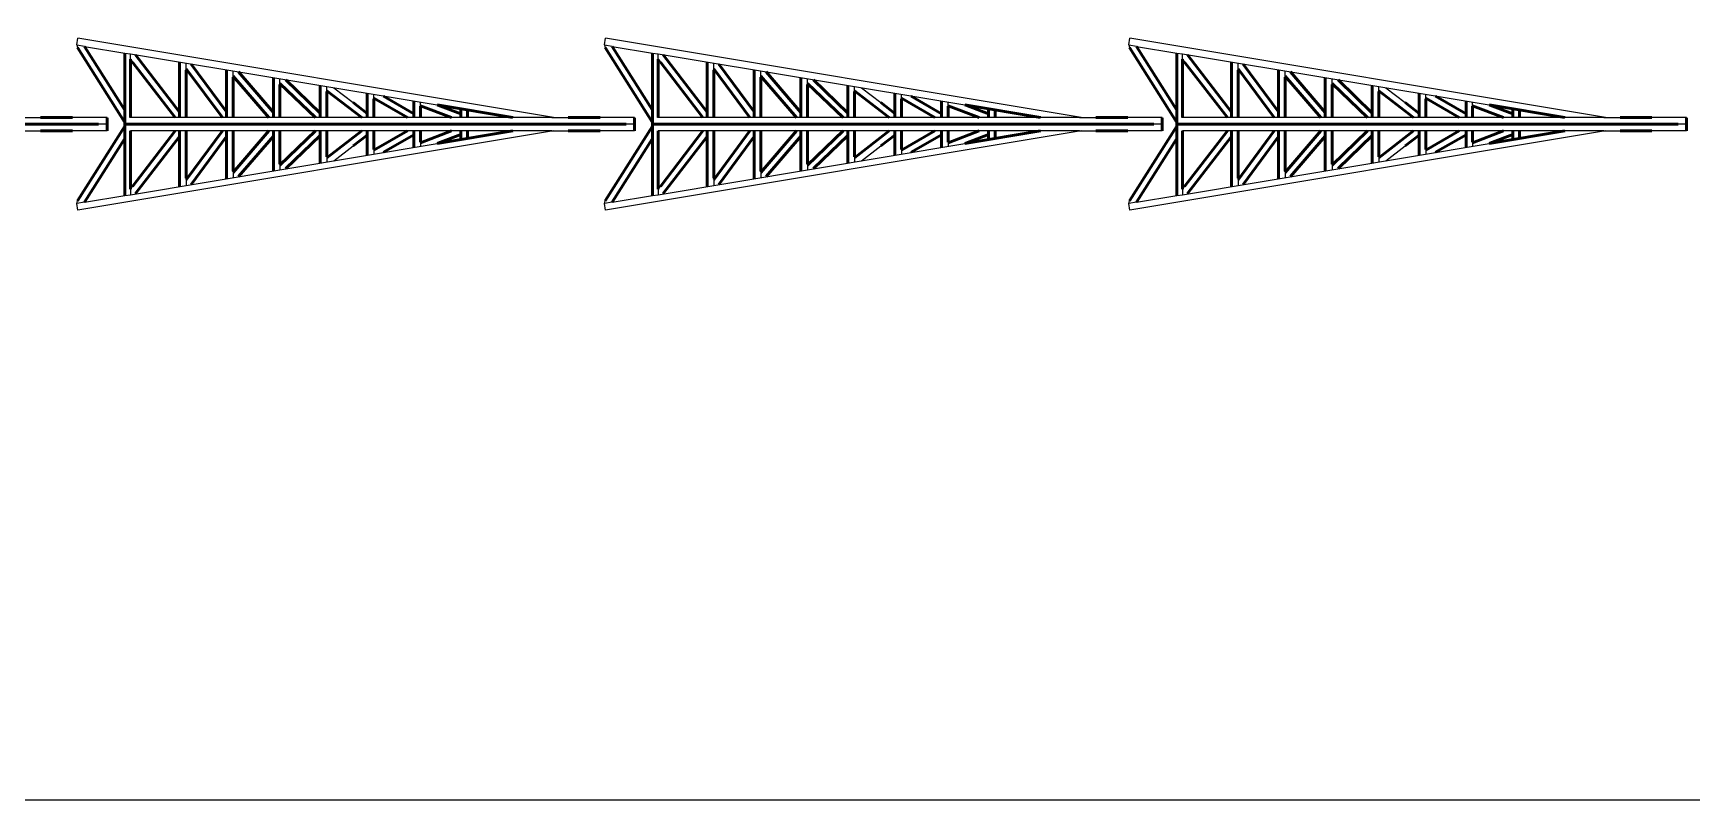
# Model space of a CAD drawing. Header units: centimetres. Extents: x 101 to 201, y 97 to 167.
# Drawn here: x 117.89 to 134.99, y 97.08 to 104.98 of the extents above; entities that cross this region are included whole.
import ezdxf

# ---------------------------------------------------------------- set-up
doc = ezdxf.new("R2010")
doc.units = ezdxf.units.CM
for name, color, linetype in [('corte', 1, 'Continuous'), ('grabado', 5, 'Continuous'), ('modulos alternativos', 10, 'Continuous')]:
    doc.layers.add(name, color=color, linetype=linetype)

msp = doc.modelspace()

# ---------------------------------------------------------------- linework, layer by layer
at = {"layer": 'corte'}
for p, q in [((118.335, 104.858), (118.346, 104.925)), ((123.25, 104.108), (118.346, 104.925)), ((123.776, 104.858), (123.787, 104.925)), ((128.692, 104.108), (123.787, 104.925)), ((129.184, 104.858), (129.195, 104.925)), ((134.099, 104.108), (129.195, 104.925)), ((118.335, 104.856), (118.335, 104.856)), ((118.335, 104.856), (118.341, 104.829)), ((123.777, 104.856), (123.777, 104.856)), ((123.777, 104.856), (123.783, 104.829)), ((129.184, 104.856), (129.184, 104.856)), ((129.184, 104.856), (129.19, 104.829)), ((117.792, 104.108), (117.961, 104.108)), ((118.647, 104.108), (118.29, 104.108)), ((118.647, 104.039), (118.559, 104.039)), ((118.647, 104.105), (118.647, 104.108)), ((118.647, 104.042), (118.647, 104.036)), ((118.831, 104.057), (118.831, 104.062)), ((118.831, 104.021), (118.831, 104.016)), ((120.316, 104.108), (120.305, 104.108)), ((120.43, 104.108), (120.428, 104.108)), ((123.233, 104.108), (123.402, 104.108)), ((124.088, 104.108), (123.731, 104.108)), ((124.088, 104.039), (124, 104.039)), ((124.088, 104.105), (124.088, 104.108)), ((124.088, 104.042), (124.088, 104.036)), ((124.273, 104.057), (124.273, 104.062)), ((124.273, 104.021), (124.273, 104.016)), ((125.758, 104.108), (125.747, 104.108)), ((125.872, 104.108), (125.869, 104.108)), ((128.675, 104.108), (128.844, 104.108)), ((129.53, 104.108), (129.173, 104.108)), ((129.53, 104.039), (129.442, 104.039)), ((129.53, 104.105), (129.53, 104.108)), ((129.53, 104.042), (129.53, 104.036)), ((129.68, 104.057), (129.68, 104.062)), ((129.68, 104.021), (129.68, 104.016)), ((131.166, 104.108), (131.154, 104.108)), ((131.28, 104.108), (131.277, 104.108)), ((134.082, 104.108), (134.252, 104.108)), ((134.937, 104.108), (134.58, 104.108)), ((134.937, 104.039), (134.849, 104.039)), ((134.937, 104.105), (134.937, 104.108)), ((134.937, 104.042), (134.937, 104.036)), ((117.792, 103.971), (117.961, 103.971)), ((118.647, 103.971), (118.29, 103.971)), ((123.25, 103.971), (118.346, 103.153)), ((118.647, 103.973), (118.647, 103.971)), ((120.316, 103.971), (120.305, 103.971)), ((120.43, 103.971), (120.428, 103.971)), ((123.233, 103.971), (123.402, 103.971)), ((124.088, 103.971), (123.731, 103.971)), ((128.692, 103.971), (123.787, 103.153)), ((124.088, 103.973), (124.088, 103.971)), ((125.758, 103.971), (125.747, 103.971)), ((125.872, 103.971), (125.869, 103.971)), ((128.675, 103.971), (128.844, 103.971)), ((129.53, 103.971), (129.173, 103.971)), ((134.099, 103.971), (129.195, 103.153)), ((129.53, 103.973), (129.53, 103.971)), ((131.166, 103.971), (131.154, 103.971)), ((131.28, 103.971), (131.277, 103.971)), ((134.082, 103.971), (134.252, 103.971)), ((134.937, 103.971), (134.58, 103.971)), ((134.937, 103.973), (134.937, 103.971)), ((118.335, 103.223), (118.341, 103.249)), ((118.335, 103.223), (118.335, 103.223)), ((118.346, 103.153), (118.335, 103.221)), ((123.787, 103.153), (123.776, 103.221)), ((123.777, 103.223), (123.783, 103.249)), ((123.777, 103.223), (123.777, 103.223)), ((129.184, 103.223), (129.19, 103.249)), ((129.184, 103.223), (129.184, 103.223)), ((129.195, 103.153), (129.184, 103.221))]:
    msp.add_line(p, q, dxfattribs=at)
at = {"layer": 'corte', "lineweight": 50}
for p, q in [((118.341, 104.829), (118.831, 104.057)), ((123.783, 104.829), (124.273, 104.057)), ((129.19, 104.829), (129.68, 104.057)), ((113.39, 104.039), (118.559, 104.039)), ((117.961, 104.108), (118.29, 104.108)), ((118.341, 103.249), (118.831, 104.021)), ((118.647, 103.973), (118.647, 104.105)), ((118.831, 104.057), (118.831, 104.021)), ((118.831, 104.039), (124, 104.039)), ((123.402, 104.108), (123.731, 104.108)), ((123.783, 103.249), (124.273, 104.021)), ((124.088, 103.973), (124.088, 104.105)), ((124.273, 104.057), (124.273, 104.021)), ((124.273, 104.039), (129.442, 104.039)), ((128.844, 104.108), (129.173, 104.108)), ((129.19, 103.249), (129.68, 104.021)), ((129.53, 103.973), (129.53, 104.105)), ((129.68, 104.057), (129.68, 104.021)), ((129.68, 104.039), (134.849, 104.039)), ((134.252, 104.108), (134.58, 104.108)), ((134.937, 103.973), (134.937, 104.105)), ((117.961, 103.971), (118.29, 103.971)), ((123.402, 103.971), (123.731, 103.971)), ((128.844, 103.971), (129.173, 103.971)), ((134.252, 103.971), (134.58, 103.971))]:
    msp.add_line(p, q, dxfattribs=at)
at = {"layer": 'grabado'}
for p, q in [((118.414, 104.842), (118.335, 104.856)), ((118.414, 104.842), (118.831, 104.773)), ((118.831, 104.773), (118.888, 104.765)), ((118.888, 104.71), (118.888, 104.765)), ((118.888, 104.765), (122.051, 104.238)), ((118.888, 104.71), (118.911, 104.68)), ((118.938, 104.757), (118.94, 104.755)), ((123.856, 104.842), (123.777, 104.856)), ((123.856, 104.842), (124.273, 104.773)), ((124.273, 104.773), (124.33, 104.765)), ((124.33, 104.71), (124.33, 104.765)), ((124.33, 104.765), (127.493, 104.238)), ((124.33, 104.71), (124.353, 104.68)), ((124.38, 104.757), (124.382, 104.755)), ((129.263, 104.842), (129.184, 104.856)), ((129.263, 104.842), (129.68, 104.773)), ((129.68, 104.773), (129.737, 104.765)), ((129.737, 104.71), (129.737, 104.765)), ((129.737, 104.765), (132.9, 104.238)), ((129.737, 104.71), (129.76, 104.68)), ((129.787, 104.757), (129.789, 104.755)), ((119.395, 104.679), (119.395, 104.681)), ((119.463, 104.596), (119.463, 104.669)), ((119.512, 104.661), (119.513, 104.659)), ((119.878, 104.598), (119.878, 104.6)), ((119.947, 104.523), (119.947, 104.589)), ((120, 104.58), (120.002, 104.578)), ((120.362, 104.518), (120.362, 104.52)), ((124.836, 104.679), (124.836, 104.681)), ((124.905, 104.596), (124.905, 104.669)), ((124.953, 104.661), (124.955, 104.659)), ((125.32, 104.598), (125.32, 104.6)), ((125.388, 104.523), (125.388, 104.589)), ((125.441, 104.58), (125.443, 104.578)), ((125.803, 104.518), (125.803, 104.52)), ((130.244, 104.679), (130.244, 104.681)), ((130.312, 104.596), (130.312, 104.669)), ((130.361, 104.661), (130.363, 104.659)), ((130.727, 104.598), (130.727, 104.6)), ((130.796, 104.523), (130.796, 104.589)), ((130.849, 104.58), (130.851, 104.578)), ((131.211, 104.518), (131.211, 104.52)), ((120.43, 104.45), (120.43, 104.508)), ((120.49, 104.498), (120.492, 104.496)), ((120.845, 104.437), (120.845, 104.439)), ((120.914, 104.376), (120.914, 104.428)), ((120.986, 104.416), (121.184, 104.263)), ((121.329, 104.357), (121.329, 104.359)), ((121.397, 104.301), (121.397, 104.347)), ((125.872, 104.45), (125.872, 104.508)), ((125.932, 104.498), (125.934, 104.496)), ((126.287, 104.437), (126.287, 104.439)), ((126.356, 104.376), (126.356, 104.428)), ((126.427, 104.416), (126.626, 104.263)), ((126.771, 104.357), (126.771, 104.359)), ((126.839, 104.301), (126.839, 104.347)), ((131.28, 104.45), (131.28, 104.508)), ((131.339, 104.498), (131.342, 104.496)), ((131.695, 104.437), (131.695, 104.439)), ((131.763, 104.376), (131.763, 104.428)), ((131.835, 104.416), (132.033, 104.263)), ((132.178, 104.357), (132.178, 104.359)), ((132.247, 104.301), (132.247, 104.347)), ((121.494, 104.331), (121.499, 104.328)), ((121.812, 104.276), (121.812, 104.278)), ((121.881, 104.225), (121.881, 104.266)), ((122.051, 104.238), (122.06, 104.235)), ((126.936, 104.331), (126.94, 104.328)), ((127.254, 104.276), (127.254, 104.278)), ((127.323, 104.225), (127.323, 104.266)), ((127.493, 104.238), (127.502, 104.235)), ((132.343, 104.331), (132.348, 104.328)), ((132.662, 104.276), (132.662, 104.278)), ((132.73, 104.225), (132.73, 104.266)), ((132.9, 104.238), (132.909, 104.235)), ((118.888, 104.105), (118.888, 104.108)), ((120.305, 104.108), (118.888, 104.108)), ((123.233, 104.108), (120.316, 104.108)), ((124.33, 104.105), (124.33, 104.108)), ((125.747, 104.108), (124.33, 104.108)), ((128.675, 104.108), (125.758, 104.108)), ((129.737, 104.105), (129.737, 104.108)), ((131.154, 104.108), (129.737, 104.108)), ((134.082, 104.108), (131.166, 104.108)), ((118.888, 103.973), (118.888, 103.971)), ((120.305, 103.971), (118.888, 103.971)), ((118.888, 103.313), (122.051, 103.84)), ((123.233, 103.971), (120.316, 103.971)), ((121.881, 103.853), (121.881, 103.812)), ((122.051, 103.84), (122.06, 103.844)), ((124.33, 103.973), (124.33, 103.971)), ((125.747, 103.971), (124.33, 103.971)), ((124.33, 103.313), (127.493, 103.84)), ((128.675, 103.971), (125.758, 103.971)), ((127.323, 103.853), (127.323, 103.812)), ((127.493, 103.84), (127.502, 103.844)), ((129.737, 103.973), (129.737, 103.971)), ((131.154, 103.971), (129.737, 103.971)), ((129.737, 103.313), (132.9, 103.84)), ((134.082, 103.971), (131.166, 103.971)), ((132.73, 103.853), (132.73, 103.812)), ((132.9, 103.84), (132.909, 103.844)), ((120.914, 103.703), (120.914, 103.651)), ((120.986, 103.663), (121.184, 103.816)), ((121.329, 103.722), (121.329, 103.72)), ((121.397, 103.778), (121.397, 103.731)), ((121.494, 103.748), (121.499, 103.75)), ((121.812, 103.802), (121.812, 103.801)), ((126.356, 103.703), (126.356, 103.651)), ((126.427, 103.663), (126.626, 103.816)), ((126.771, 103.722), (126.771, 103.72)), ((126.839, 103.778), (126.839, 103.731)), ((126.936, 103.748), (126.94, 103.75)), ((127.254, 103.802), (127.254, 103.801)), ((131.763, 103.703), (131.763, 103.651)), ((131.835, 103.663), (132.033, 103.816)), ((132.178, 103.722), (132.178, 103.72)), ((132.247, 103.778), (132.247, 103.731)), ((132.343, 103.748), (132.348, 103.75)), ((132.662, 103.802), (132.662, 103.801)), ((119.947, 103.555), (119.947, 103.49)), ((120, 103.498), (120.002, 103.501)), ((120.362, 103.561), (120.362, 103.559)), ((120.43, 103.629), (120.43, 103.57)), ((120.49, 103.58), (120.492, 103.582)), ((120.845, 103.641), (120.845, 103.639)), ((125.388, 103.555), (125.388, 103.49)), ((125.441, 103.498), (125.443, 103.501)), ((125.803, 103.561), (125.803, 103.559)), ((125.872, 103.629), (125.872, 103.57)), ((125.932, 103.58), (125.934, 103.582)), ((126.287, 103.641), (126.287, 103.639)), ((130.796, 103.555), (130.796, 103.49)), ((130.849, 103.498), (130.851, 103.501)), ((131.211, 103.561), (131.211, 103.559)), ((131.28, 103.629), (131.28, 103.57)), ((131.339, 103.58), (131.342, 103.582)), ((131.695, 103.641), (131.695, 103.639)), ((118.888, 103.369), (118.911, 103.399)), ((118.888, 103.369), (118.888, 103.313)), ((118.938, 103.322), (118.94, 103.324)), ((119.395, 103.4), (119.395, 103.398)), ((119.463, 103.482), (119.463, 103.409)), ((119.512, 103.417), (119.513, 103.419)), ((119.878, 103.48), (119.878, 103.478)), ((124.33, 103.369), (124.353, 103.399)), ((124.33, 103.369), (124.33, 103.313)), ((124.38, 103.322), (124.382, 103.324)), ((124.836, 103.4), (124.836, 103.398)), ((124.905, 103.482), (124.905, 103.409)), ((124.953, 103.417), (124.955, 103.419)), ((125.32, 103.48), (125.32, 103.478)), ((129.737, 103.369), (129.76, 103.399)), ((129.737, 103.369), (129.737, 103.313)), ((129.787, 103.322), (129.789, 103.324)), ((130.244, 103.4), (130.244, 103.398)), ((130.312, 103.482), (130.312, 103.409)), ((130.361, 103.417), (130.363, 103.419)), ((130.727, 103.48), (130.727, 103.478)), ((118.414, 103.236), (118.335, 103.223)), ((118.414, 103.236), (118.831, 103.306)), ((118.831, 103.306), (118.888, 103.313)), ((123.856, 103.236), (123.777, 103.223)), ((123.856, 103.236), (124.273, 103.306)), ((124.273, 103.306), (124.33, 103.313)), ((129.263, 103.236), (129.184, 103.223)), ((129.263, 103.236), (129.68, 103.306)), ((129.68, 103.306), (129.737, 103.313))]:
    msp.add_line(p, q, dxfattribs=at)
at = {"layer": 'grabado', "lineweight": 50}
for p, q in [((118.414, 104.842), (118.831, 104.185)), ((118.831, 104.062), (118.831, 104.773)), ((118.888, 104.108), (118.888, 104.71)), ((118.94, 104.755), (119.395, 104.164)), ((123.856, 104.842), (124.273, 104.185)), ((124.273, 104.062), (124.273, 104.773)), ((124.33, 104.108), (124.33, 104.71)), ((124.382, 104.755), (124.836, 104.164)), ((129.263, 104.842), (129.68, 104.185)), ((129.68, 104.062), (129.68, 104.773)), ((129.737, 104.108), (129.737, 104.71)), ((129.789, 104.755), (130.244, 104.164)), ((118.911, 104.68), (119.351, 104.108)), ((119.395, 104.679), (119.395, 104.108)), ((119.463, 104.612), (119.836, 104.108)), ((119.463, 104.108), (119.463, 104.596)), ((119.513, 104.659), (119.878, 104.166)), ((119.878, 104.598), (119.878, 104.108)), ((119.947, 104.536), (120.316, 104.108)), ((119.947, 104.108), (119.947, 104.523)), ((120.002, 104.578), (120.362, 104.16)), ((120.362, 104.518), (120.362, 104.108)), ((124.353, 104.68), (124.793, 104.108)), ((124.836, 104.679), (124.836, 104.108)), ((124.905, 104.612), (125.277, 104.108)), ((124.905, 104.108), (124.905, 104.596)), ((124.955, 104.659), (125.32, 104.166)), ((125.32, 104.598), (125.32, 104.108)), ((125.388, 104.536), (125.758, 104.108)), ((125.388, 104.108), (125.388, 104.523)), ((125.443, 104.578), (125.803, 104.16)), ((125.803, 104.518), (125.803, 104.108)), ((129.76, 104.68), (130.201, 104.108)), ((130.244, 104.679), (130.244, 104.108)), ((130.312, 104.612), (130.685, 104.108)), ((130.312, 104.108), (130.312, 104.596)), ((130.363, 104.659), (130.727, 104.166)), ((130.727, 104.598), (130.727, 104.108)), ((130.796, 104.536), (131.166, 104.108)), ((130.796, 104.108), (130.796, 104.523)), ((130.851, 104.578), (131.211, 104.16)), ((131.211, 104.518), (131.211, 104.108)), ((120.43, 104.461), (120.796, 104.108)), ((120.43, 104.108), (120.43, 104.45)), ((120.492, 104.496), (120.845, 104.155)), ((120.845, 104.437), (120.845, 104.108)), ((120.914, 104.384), (121.273, 104.108)), ((120.914, 104.108), (120.914, 104.376)), ((121.329, 104.357), (121.329, 104.108)), ((125.872, 104.461), (126.238, 104.108)), ((125.872, 104.108), (125.872, 104.45)), ((125.934, 104.496), (126.287, 104.155)), ((126.287, 104.437), (126.287, 104.108)), ((126.356, 104.384), (126.714, 104.108)), ((126.356, 104.108), (126.356, 104.376)), ((126.771, 104.357), (126.771, 104.108)), ((131.28, 104.461), (131.645, 104.108)), ((131.28, 104.108), (131.28, 104.45)), ((131.342, 104.496), (131.695, 104.155)), ((131.695, 104.437), (131.695, 104.108)), ((131.763, 104.384), (132.122, 104.108)), ((131.763, 104.108), (131.763, 104.376)), ((132.178, 104.357), (132.178, 104.108)), ((121.184, 104.263), (121.329, 104.151)), ((121.397, 104.308), (121.744, 104.108)), ((121.397, 104.108), (121.397, 104.301)), ((121.499, 104.328), (121.812, 104.147)), ((121.812, 104.276), (121.812, 104.108)), ((121.881, 104.23), (122.2, 104.108)), ((121.881, 104.108), (121.881, 104.225)), ((122.051, 104.238), (122.833, 104.108)), ((122.06, 104.235), (122.296, 104.145)), ((122.296, 104.197), (122.296, 104.108)), ((122.365, 104.108), (122.365, 104.186)), ((126.626, 104.263), (126.771, 104.151)), ((126.839, 104.308), (127.185, 104.108)), ((126.839, 104.108), (126.839, 104.301)), ((126.94, 104.328), (127.254, 104.147)), ((127.254, 104.276), (127.254, 104.108)), ((127.323, 104.23), (127.642, 104.108)), ((127.323, 104.108), (127.323, 104.225)), ((127.493, 104.238), (128.275, 104.108)), ((127.502, 104.235), (127.738, 104.145)), ((127.738, 104.197), (127.738, 104.108)), ((127.806, 104.108), (127.806, 104.186)), ((132.033, 104.263), (132.178, 104.151)), ((132.247, 104.308), (132.593, 104.108)), ((132.247, 104.108), (132.247, 104.301)), ((132.348, 104.328), (132.662, 104.147)), ((132.662, 104.276), (132.662, 104.108)), ((132.73, 104.23), (133.049, 104.108)), ((132.73, 104.108), (132.73, 104.225)), ((132.9, 104.238), (133.682, 104.108)), ((132.909, 104.235), (133.145, 104.145)), ((133.145, 104.197), (133.145, 104.108)), ((133.214, 104.108), (133.214, 104.186)), ((118.831, 104.016), (118.831, 103.306)), ((124.273, 104.016), (124.273, 103.306)), ((129.68, 104.016), (129.68, 103.306)), ((118.414, 103.236), (118.831, 103.893)), ((118.888, 103.971), (118.888, 103.369)), ((118.911, 103.399), (119.351, 103.971)), ((118.94, 103.324), (119.395, 103.914)), ((119.395, 103.971), (119.395, 103.4)), ((119.463, 103.971), (119.463, 103.482)), ((119.463, 103.467), (119.836, 103.971)), ((119.513, 103.419), (119.878, 103.913)), ((119.878, 103.971), (119.878, 103.48)), ((119.947, 103.971), (119.947, 103.555)), ((119.947, 103.542), (120.316, 103.971)), ((120.002, 103.501), (120.362, 103.918)), ((120.362, 103.971), (120.362, 103.561)), ((120.43, 103.971), (120.43, 103.629)), ((120.43, 103.618), (120.796, 103.971)), ((120.492, 103.582), (120.845, 103.923)), ((120.845, 103.971), (120.845, 103.641)), ((120.914, 103.971), (120.914, 103.703)), ((120.914, 103.694), (121.273, 103.971)), ((121.184, 103.816), (121.329, 103.927)), ((121.329, 103.971), (121.329, 103.722)), ((121.397, 103.771), (121.744, 103.971)), ((121.397, 103.971), (121.397, 103.778)), ((121.499, 103.75), (121.812, 103.931)), ((121.812, 103.971), (121.812, 103.802)), ((121.881, 103.971), (121.881, 103.853)), ((121.881, 103.849), (122.2, 103.971)), ((122.051, 103.84), (122.833, 103.971)), ((122.06, 103.844), (122.296, 103.934)), ((122.296, 103.971), (122.296, 103.881)), ((122.365, 103.971), (122.365, 103.893)), ((123.856, 103.236), (124.273, 103.893)), ((124.33, 103.971), (124.33, 103.369)), ((124.353, 103.399), (124.793, 103.971)), ((124.382, 103.324), (124.836, 103.914)), ((124.836, 103.971), (124.836, 103.4)), ((124.905, 103.971), (124.905, 103.482)), ((124.905, 103.467), (125.277, 103.971)), ((124.955, 103.419), (125.32, 103.913)), ((125.32, 103.971), (125.32, 103.48)), ((125.388, 103.971), (125.388, 103.555)), ((125.388, 103.542), (125.758, 103.971)), ((125.443, 103.501), (125.803, 103.918)), ((125.803, 103.971), (125.803, 103.561)), ((125.872, 103.971), (125.872, 103.629)), ((125.872, 103.618), (126.238, 103.971)), ((125.934, 103.582), (126.287, 103.923)), ((126.287, 103.971), (126.287, 103.641)), ((126.356, 103.971), (126.356, 103.703)), ((126.356, 103.694), (126.714, 103.971)), ((126.626, 103.816), (126.771, 103.927)), ((126.771, 103.971), (126.771, 103.722)), ((126.839, 103.771), (127.185, 103.971)), ((126.839, 103.971), (126.839, 103.778)), ((126.94, 103.75), (127.254, 103.931)), ((127.254, 103.971), (127.254, 103.802)), ((127.323, 103.971), (127.323, 103.853)), ((127.323, 103.849), (127.642, 103.971)), ((127.493, 103.84), (128.275, 103.971)), ((127.502, 103.844), (127.738, 103.934)), ((127.738, 103.971), (127.738, 103.881)), ((127.806, 103.971), (127.806, 103.893)), ((129.263, 103.236), (129.68, 103.893)), ((129.737, 103.971), (129.737, 103.369)), ((129.76, 103.399), (130.201, 103.971)), ((129.789, 103.324), (130.244, 103.914)), ((130.244, 103.971), (130.244, 103.4)), ((130.312, 103.971), (130.312, 103.482)), ((130.312, 103.467), (130.685, 103.971)), ((130.363, 103.419), (130.727, 103.913)), ((130.727, 103.971), (130.727, 103.48)), ((130.796, 103.971), (130.796, 103.555)), ((130.796, 103.542), (131.166, 103.971)), ((130.851, 103.501), (131.211, 103.918)), ((131.211, 103.971), (131.211, 103.561)), ((131.28, 103.971), (131.28, 103.629)), ((131.28, 103.618), (131.645, 103.971)), ((131.342, 103.582), (131.695, 103.923)), ((131.695, 103.971), (131.695, 103.641)), ((131.763, 103.971), (131.763, 103.703)), ((131.763, 103.694), (132.122, 103.971)), ((132.033, 103.816), (132.178, 103.927)), ((132.178, 103.971), (132.178, 103.722)), ((132.247, 103.771), (132.593, 103.971)), ((132.247, 103.971), (132.247, 103.778)), ((132.348, 103.75), (132.662, 103.931)), ((132.662, 103.971), (132.662, 103.802)), ((132.73, 103.971), (132.73, 103.853)), ((132.73, 103.849), (133.049, 103.971)), ((132.9, 103.84), (133.682, 103.971)), ((132.909, 103.844), (133.145, 103.934)), ((133.145, 103.971), (133.145, 103.881)), ((133.214, 103.971), (133.214, 103.893))]:
    msp.add_line(p, q, dxfattribs=at)
at = {"layer": 'modulos alternativos'}
msp.add_lwpolyline([(100.859, 97.076), (200.859, 97.076), (200.859, 167.076), (100.859, 167.076)], close=True, dxfattribs=at)

doc.saveas('drawing.dxf')
